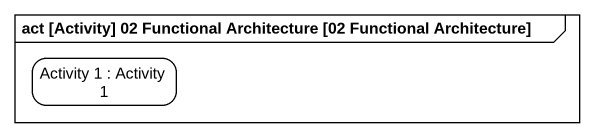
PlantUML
@startuml
mainframe act [Activity] 02 Functional Architecture [02 Functional Architecture]
hide empty description
state "Activity 1 : Activity 1" as Activity_1
@enduml
